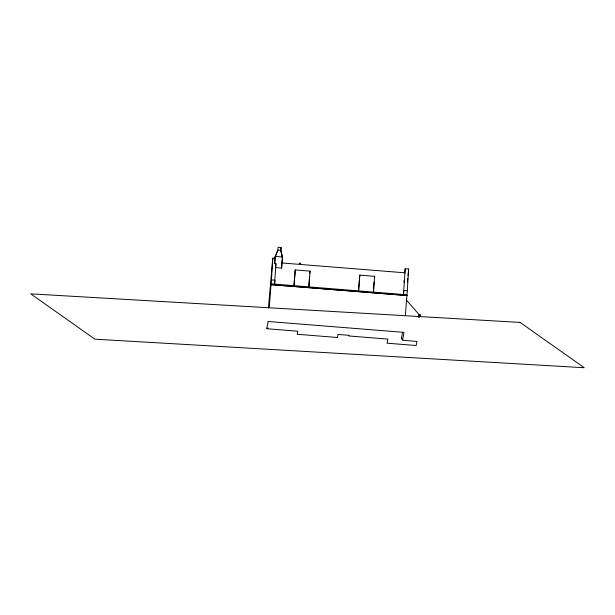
<?xml version="1.0" encoding="UTF-8"?>
<svg xmlns="http://www.w3.org/2000/svg" width="615" height="615" viewBox="0 0 615 615"><rect width="100%" height="100%" fill="white"/><g stroke="black" fill="none" stroke-linecap="round" stroke-linejoin="round"><path stroke-width="0.92" d="M271.438 279.902L272.776 258.177L275.005 258.354L274.69 263.489L275.92 263.589L274.582 284.207L274.905 280.179L271.438 279.902L269.278 307.362M275.92 263.589L275.605 267.617L281.608 268.102L281.924 262.966L404.855 272.806M309.476 276.896L308.853 286.951L310.098 271.13L295.231 269.947L293.985 285.76L295.231 269.947M373.451 292.025L374.051 282.062M407.299 290.78L408.629 269.055L405.17 268.778L403.517 294.531L403.832 290.503L407.299 290.78L405.362 315.41M268.409 308.046L272.776 258.177M275.005 258.354L275.243 256.432L277.857 250.09L280.847 250.328L282.485 257.016L281.608 268.102M274.69 263.489L275.243 256.432L282.485 257.016L281.993 262.105M275.097 257.224L277.796 250.413L278.08 247.268L281.07 247.507L280.786 250.651L282.331 257.8M280.786 250.651L281.07 247.507M359.806 275.113L358.56 290.933L359.806 275.113L374.673 276.304L373.428 292.125M418.861 317.302L419.084 314.526L406.346 299.966M419.084 314.526L420.076 314.603L420.007 315.526L419.007 315.449L418.692 317.086M403.978 282.27L404.155 280.379M404.732 273.521L405.17 268.778M407.407 282.346L407.76 278.549M408.022 275.704L408.629 269.055M271.146 283.83L406.976 294.808M309.699 273.237L310.098 271.13M374.274 278.403L374.673 276.304M402.587 332.254L401.311 338.911L402.748 339.026M419.691 317.163L420.076 314.603M266.887 328.149L268.032 328.241M271.077 284.653L406.938 295.531L271.077 284.653M268.163 321.491L266.779 328.725L297.798 331.208L297.206 334.276L337.458 337.497L338.05 334.437L348.928 335.313L348.797 335.967L387.827 339.088L387.043 343.185L416.178 345.522L416.962 341.425L402.51 340.264L404.024 332.369L268.163 321.491M299.213 263.235L300.643 263.374L299.213 263.235M520.129 322.421L30.75 293.855L94.864 339.165L584.25 367.732L520.129 322.421"/></g></svg>
